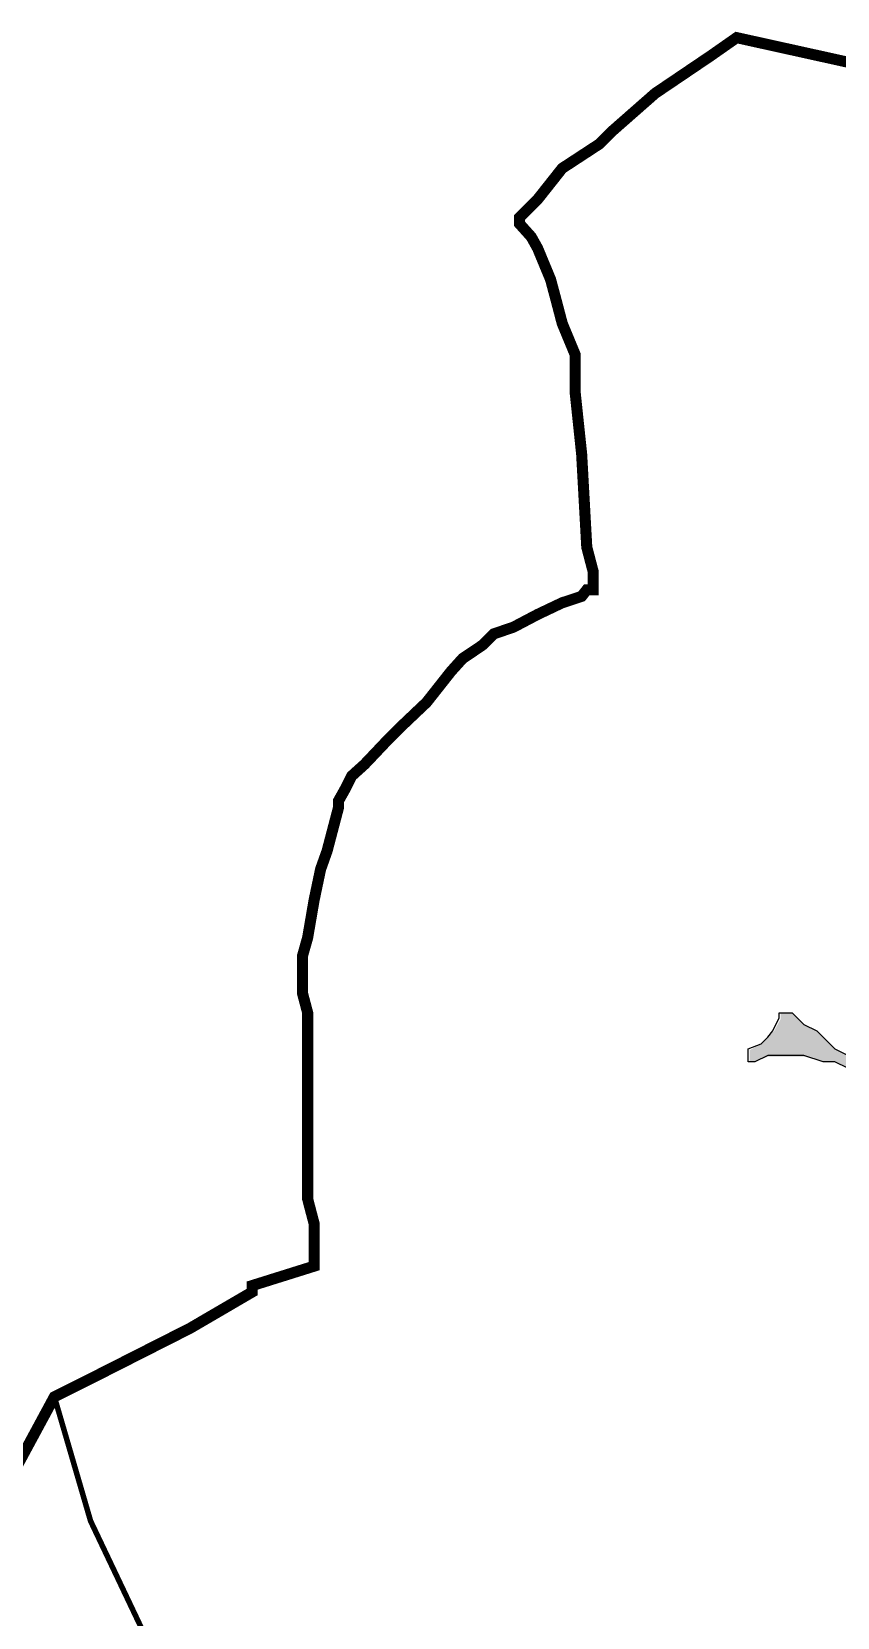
# Model space of a CAD drawing. Header units: millimetres. Extents: x -3588 to 75209, y -3737 to 38254.
# Drawn here: x 27027.8 to 27203.7, y 4888.4 to 5234.5 of the extents above; entities that cross this region are included whole.
import ezdxf

# ---------------------------------------------------------------- set-up
doc = ezdxf.new("R2010")
doc.units = ezdxf.units.MM
doc.layers.add('H', color=250, linetype='Continuous')
doc.layers.add('P', color=253, linetype='Continuous')

msp = doc.modelspace()

# ---------------------------------------------------------------- hatches: boundary and pattern name
at = {"layer": 'H', "linetype": 'Continuous'}
msp.add_hatch(color=256, dxfattribs=at).paths.add_polyline_path([(27280.567, 4967.575), (27279.431, 4967.575), (27265.892, 4975.753), (27237.373, 4990.428), (27211.687, 5005.392), (27208.871, 5006.8), (27206.038, 5008.225), (27203.494, 5009.633), (27200.677, 5009.633), (27196.724, 5010.753), (27192.499, 5010.753), (27188.546, 5010.753), (27185.713, 5009.633), (27184.593, 5009.633), (27184.593, 5010.753), (27184.593, 5012.178), (27187.122, 5013.586), (27188.546, 5014.994), (27189.954, 5016.402), (27191.363, 5018.947), (27191.363, 5020.355), (27192.499, 5020.355), (27193.907, 5020.355), (27196.724, 5017.539), (27199.269, 5016.402), (27202.085, 5013.586), (27203.494, 5012.178), (27208.871, 5009.633), (27212.824, 5006.8), (27280.567, 4968.983), (27280.567, 4967.575), (27280.567, 4967.575)])

# ---------------------------------------------------------------- linework, layer by layer
at = {"layer": 'P'}
for points, const_width in [([(27023.116, 4918.732), (27032.718, 4936.512), (27040.624, 4940.465), (27062.357, 4951.475), (27075.912, 4959.381), (27075.912, 4960.79), (27089.451, 4965.031), (27089.451, 4968.983), (27089.451, 4974.345), (27088.043, 4979.706), (27088.043, 4985.355), (27088.043, 4990.717), (27088.043, 4996.078), (27088.043, 5001.439), (27088.043, 5008.225), (27088.043, 5011.041), (27088.043, 5017.811), (27088.043, 5020.355), (27086.922, 5024.596), (27086.922, 5027.125), (27086.922, 5032.774), (27088.043, 5036.727), (27089.451, 5044.921), (27090.875, 5051.691), (27092.284, 5055.644), (27094.812, 5065.246), (27094.812, 5066.654), (27096.237, 5069.199), (27097.645, 5072.015), (27100.462, 5074.56), (27105.823, 5080.209), (27108.367, 5082.738), (27114.017, 5088.099), (27119.378, 5094.885), (27121.923, 5097.701), (27126.148, 5100.534), (27128.692, 5103.063), (27132.933, 5104.487), (27138.294, 5107.304), (27143.656, 5109.848), (27147.897, 5111.256), (27149.017, 5112.665), (27150.425, 5112.665), (27150.425, 5114.073), (27150.425, 5116.618), (27149.017, 5121.979), (27147.897, 5142.304), (27146.472, 5155.859), (27146.472, 5161.508), (27146.472, 5164.037), (27143.656, 5170.822), (27142.247, 5176.184), (27141.111, 5180.409), (27138.294, 5187.194), (27136.886, 5189.723), (27134.341, 5192.555), (27134.341, 5193.964), (27138.294, 5197.917), (27143.656, 5204.686), (27151.85, 5210.047), (27154.666, 5212.88), (27163.98, 5221.058), (27176.111, 5229.252), (27181.76, 5233.205), (27206.038, 5227.844)], 2.417), ([(27032.718, 4936.512), (27040.624, 4940.465), (27062.357, 4951.475), (27075.912, 4959.381), (27075.912, 4960.79), (27089.451, 4965.031), (27089.451, 4968.983), (27089.451, 4974.345), (27088.043, 4979.706), (27088.043, 4985.355), (27088.043, 4990.717), (27088.043, 4996.078), (27088.043, 5001.439), (27088.043, 5008.225), (27088.043, 5011.041), (27088.043, 5017.811), (27088.043, 5020.355), (27086.922, 5024.596), (27086.922, 5027.125), (27086.922, 5032.774), (27088.043, 5036.727), (27089.451, 5044.921), (27090.875, 5051.691), (27092.284, 5055.644), (27094.812, 5065.246), (27094.812, 5066.654), (27096.237, 5069.199), (27097.645, 5072.015), (27100.462, 5074.56), (27105.823, 5080.209), (27108.367, 5082.738), (27114.017, 5088.099), (27119.378, 5094.885), (27121.923, 5097.701), (27126.148, 5100.534), (27128.692, 5103.063), (27132.933, 5104.487), (27138.294, 5107.304), (27143.656, 5109.848), (27147.897, 5111.256), (27149.017, 5112.665), (27150.425, 5112.665), (27150.425, 5114.073), (27150.425, 5116.618), (27149.017, 5121.979), (27147.897, 5142.304), (27146.472, 5155.859), (27146.472, 5161.508), (27146.472, 5164.037), (27143.656, 5170.822), (27142.247, 5176.184), (27141.111, 5180.409), (27138.294, 5187.194), (27136.886, 5189.723), (27134.341, 5192.555), (27134.341, 5193.964), (27138.294, 5197.917), (27143.656, 5204.686), (27151.85, 5210.047), (27154.666, 5212.88), (27163.98, 5221.058), (27176.111, 5229.252), (27181.76, 5233.205), (27206.038, 5227.844)], 1.2), ([(27105.823, 4744.003), (27081.273, 4823.878), (27040.624, 4909.418), (27032.718, 4936.512)], 1.2)]:
    msp.add_lwpolyline(points, dxfattribs=dict(at, const_width=const_width))
msp.add_lwpolyline([(27206.038, 5008.225), (27203.221, 5009.633), (27200.677, 5009.633), (27196.436, 5011.041), (27192.499, 5011.041), (27188.546, 5011.041), (27185.713, 5009.633), (27184.305, 5009.633), (27184.305, 5011.041), (27184.305, 5012.45), (27187.122, 5013.586), (27188.546, 5014.994), (27189.666, 5016.402), (27191.075, 5019.235), (27191.075, 5020.355), (27192.499, 5020.355), (27193.907, 5020.355), (27196.436, 5017.811), (27199.269, 5016.402), (27202.085, 5013.586), (27203.221, 5012.45), (27208.871, 5009.633)], dxfattribs=at)

doc.saveas('drawing.dxf')
